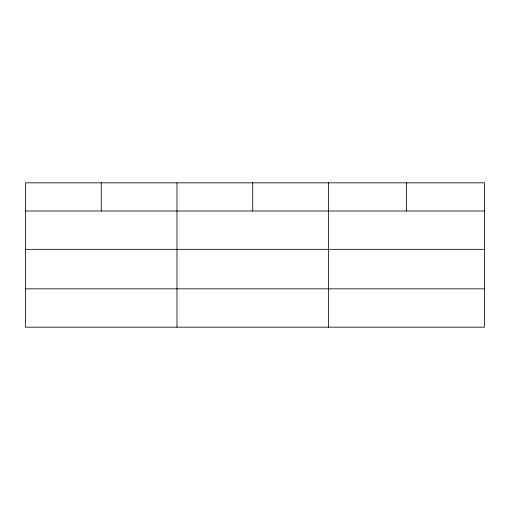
<?xml version="1.0" encoding="UTF-8"?>
<svg xmlns="http://www.w3.org/2000/svg" width="510" height="510" viewBox="0 0 510 510"><rect width="100%" height="100%" fill="white"/><g stroke="black" fill="none" stroke-linecap="round" stroke-linejoin="round"><path stroke-width="0.76" d="M484.5 249.333L484.5 182.835L25.5 182.835L25.5 327.165L484.5 327.165L484.5 249.333L25.5 249.333M25.5 211L484.5 211M25.5 288.832L484.5 288.832M406.47 182.835L406.47 211M328.44 182.835L328.44 327.165M252.705 182.835L252.705 211M176.97 182.835L176.97 327.165M101.235 182.835L101.235 211"/></g></svg>
